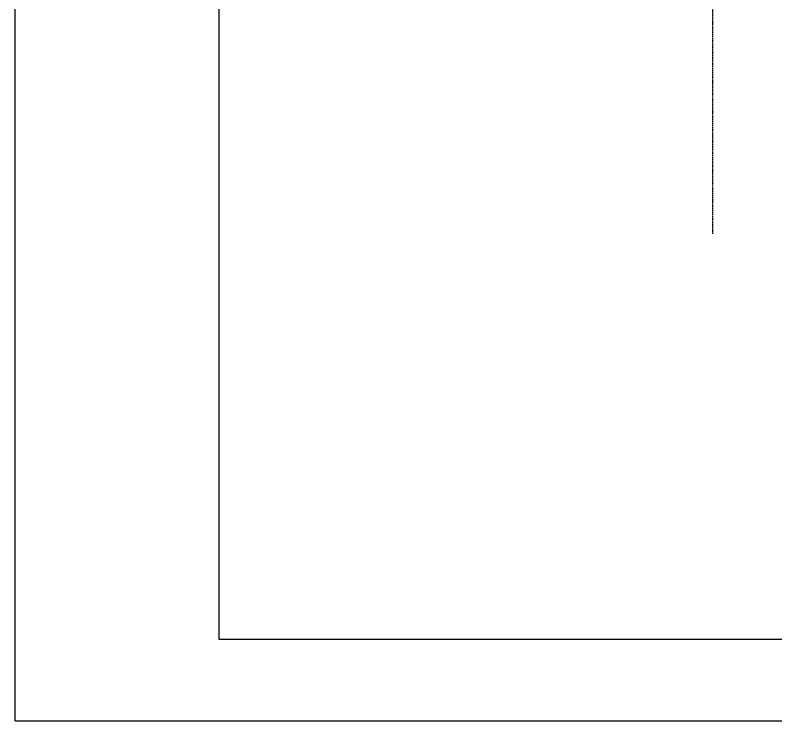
# Model space of a CAD drawing. Extents: x 37185 to 43130, y -8131 to -3926.
# Drawn here: x 37184.5 to 37651.4, y -8131.3 to -7698.5 of the extents above; entities that cross this region are included whole.
import ezdxf

# ---------------------------------------------------------------- set-up
doc = ezdxf.new("R2010")
doc.units = 0
doc.header["$MEASUREMENT"] = 0
doc.linetypes.add('ESTILO_TQS_0004', pattern=[1.12, 0.5, -0.2, 0.01, -0.2, 0.01, -0.2])
doc.layers.add('70', color=160, linetype='CONTINUOUS')
doc.layers.add('95', color=7, linetype='CONTINUOUS')

msp = doc.modelspace()

# ---------------------------------------------------------------- linework, layer by layer
at = {"layer": '70', "linetype": 'ESTILO_TQS_0004'}
msp.add_line((37612.63, -6724.65), (37612.63, -7832.62), dxfattribs=at)
at = {"layer": '95', "linetype": 'Continuous'}
for p, q in [((37184.54, -8131.33), (37184.54, -3926.33)), ((37309.54, -3976.33), (37309.54, -8081.33)), ((37309.54, -8081.33), (43079.54, -8081.33)), ((37184.54, -8131.33), (43129.54, -8131.33))]:
    msp.add_line(p, q, dxfattribs=at)

doc.saveas('drawing.dxf')
